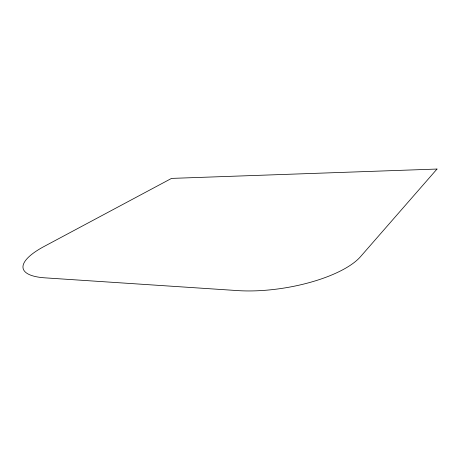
<?xml version="1.0" encoding="UTF-8"?>
<svg xmlns="http://www.w3.org/2000/svg" width="460" height="460" viewBox="0 0 460 460"><rect width="100%" height="100%" fill="white"/><g stroke="black" fill="none" stroke-linecap="round" stroke-linejoin="round"><path stroke-width="0.69" d="M437 169.05L360.536 256.651A86.595 30.826 -9.3 0 1 237.55 290.588L45.08 277.857A74.089 21.522 -14.1 0 1 44.304 246.359L171.54 178.399L437 169.05"/></g></svg>
